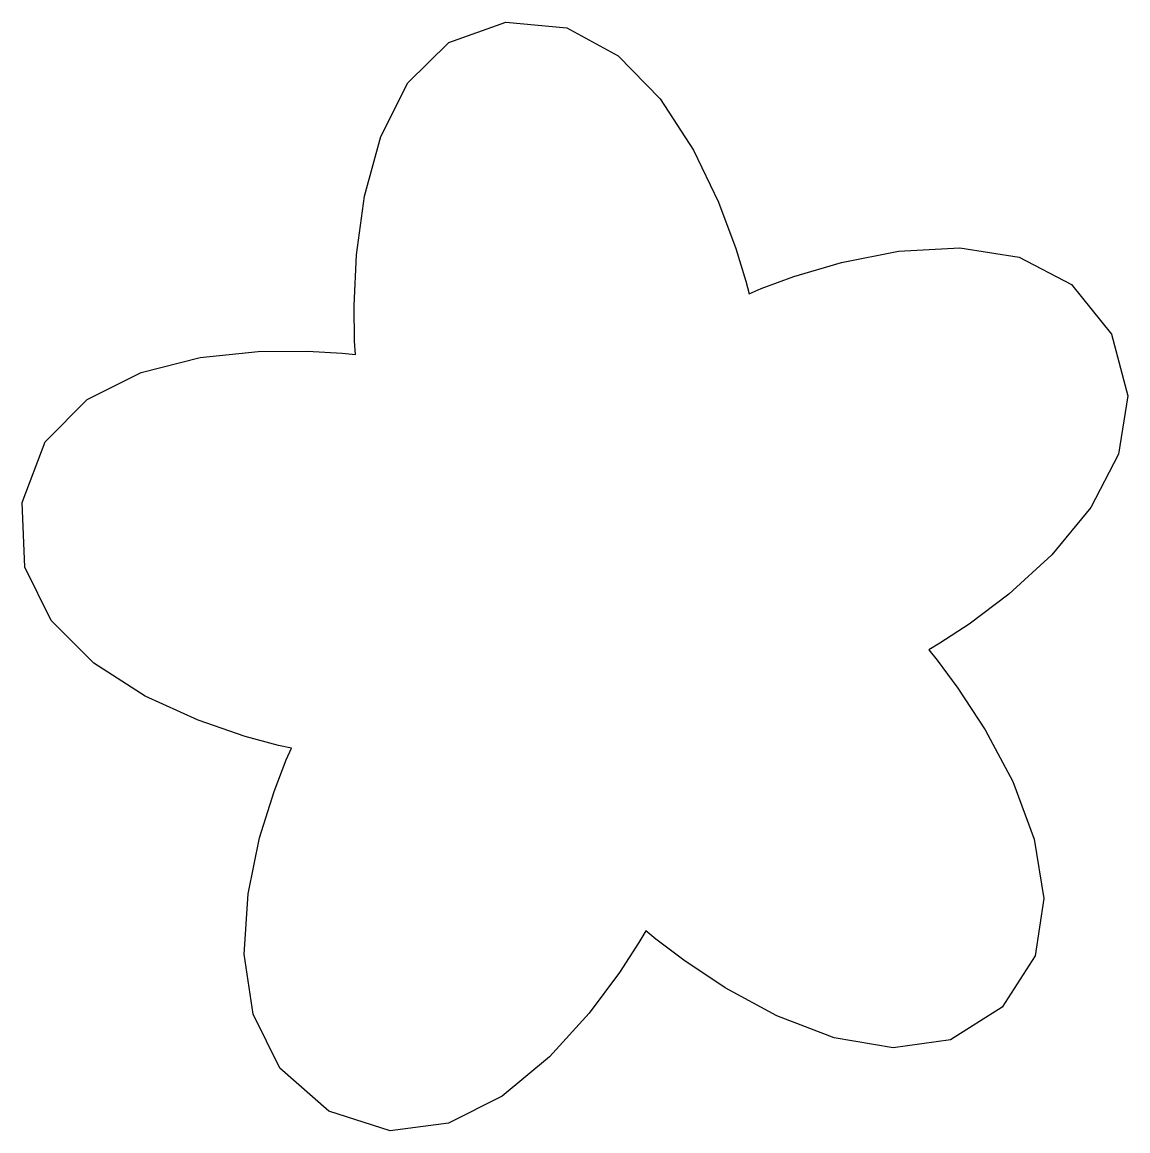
# Model space of a CAD drawing. Extents: x -30.2 to 30.2, y -30.2 to 30.2.
import ezdxf

# ---------------------------------------------------------------- set-up
doc = ezdxf.new("R2010")
doc.units = 0
doc.layers.add('Layer_1', color=7, linetype='CONTINUOUS')

msp = doc.modelspace()

# ---------------------------------------------------------------- linework, layer by layer
at = {"layer": 'Layer_1', "color": 7}
msp.add_lwpolyline([(23.300708, -23.496742), (20.490932, -25.27525), (17.361982, -25.72176), (14.127703, -25.173753), (11.001942, -23.968677), (8.198544, -22.443979), (5.931356, -20.937105), (4.414223, -19.785504), (3.86099, -19.326656), (3.489553, -19.963822), (2.433198, -21.599083), (0.778863, -23.818102), (-1.386519, -26.206612), (-3.976011, -28.350242), (-6.902677, -29.834724), (-10.079581, -30.245652), (-13.419788, -29.168793), (-16.105385, -26.81825), (-17.556499, -23.87127), (-18.043254, -20.608315), (-17.835776, -17.309778), (-17.204188, -14.256121), (-16.418614, -11.727772), (-15.749178, -10.00509), (-15.466005, -9.368538), (-16.165912, -9.215032), (-17.996834, -8.722409), (-20.555575, -7.842613), (-23.438937, -6.527622), (-26.243724, -4.729312), (-28.566738, -2.399696), (-30.004786, 0.509351), (-30.154667, 4.045849), (-28.892432, 7.352566), (-26.607633, 9.655871), (-23.667314, 11.129105), (-20.438522, 11.945679), (-17.288306, 12.278934), (-14.583712, 12.302451), (-12.691787, 12.189332), (-11.97958, 12.113091), (-12.021083, 12.845686), (-12.048638, 14.7868), (-11.916815, 17.551304), (-11.48018, 20.754105), (-10.593303, 24.010039), (-9.11075, 26.934038), (-6.88709, 29.140985), (-3.776892, 30.245768), (-0.448569, 29.93485), (2.350146, 28.409501), (4.645708, 26.056804), (6.464572, 23.263845), (7.833193, 20.417748), (8.778026, 17.905554), (9.325525, 16.114367), (9.502146, 15.431293), (10.162182, 15.710767), (11.94154, 16.369813), (14.539092, 17.139285), (17.653713, 17.750071), (20.984275, 17.93299), (24.229652, 17.418963), (27.088718, 15.938844), (29.260346, 13.223521), (30.154668, 9.862988), (29.646291, 6.681932), (28.130802, 3.763104), (26.003785, 1.189323), (23.660826, -0.95659), (21.497511, -2.591919), (19.909426, -3.63381), (19.292157, -3.999511), (19.746467, -4.557606), (20.885583, -6.087076), (22.373782, -8.370647), (23.87534, -11.191114), (25.054535, -14.33117), (25.575644, -17.573608), (25.102943, -20.701189), (23.300708, -23.496742)], close=True, dxfattribs=at)

doc.saveas('drawing.dxf')
